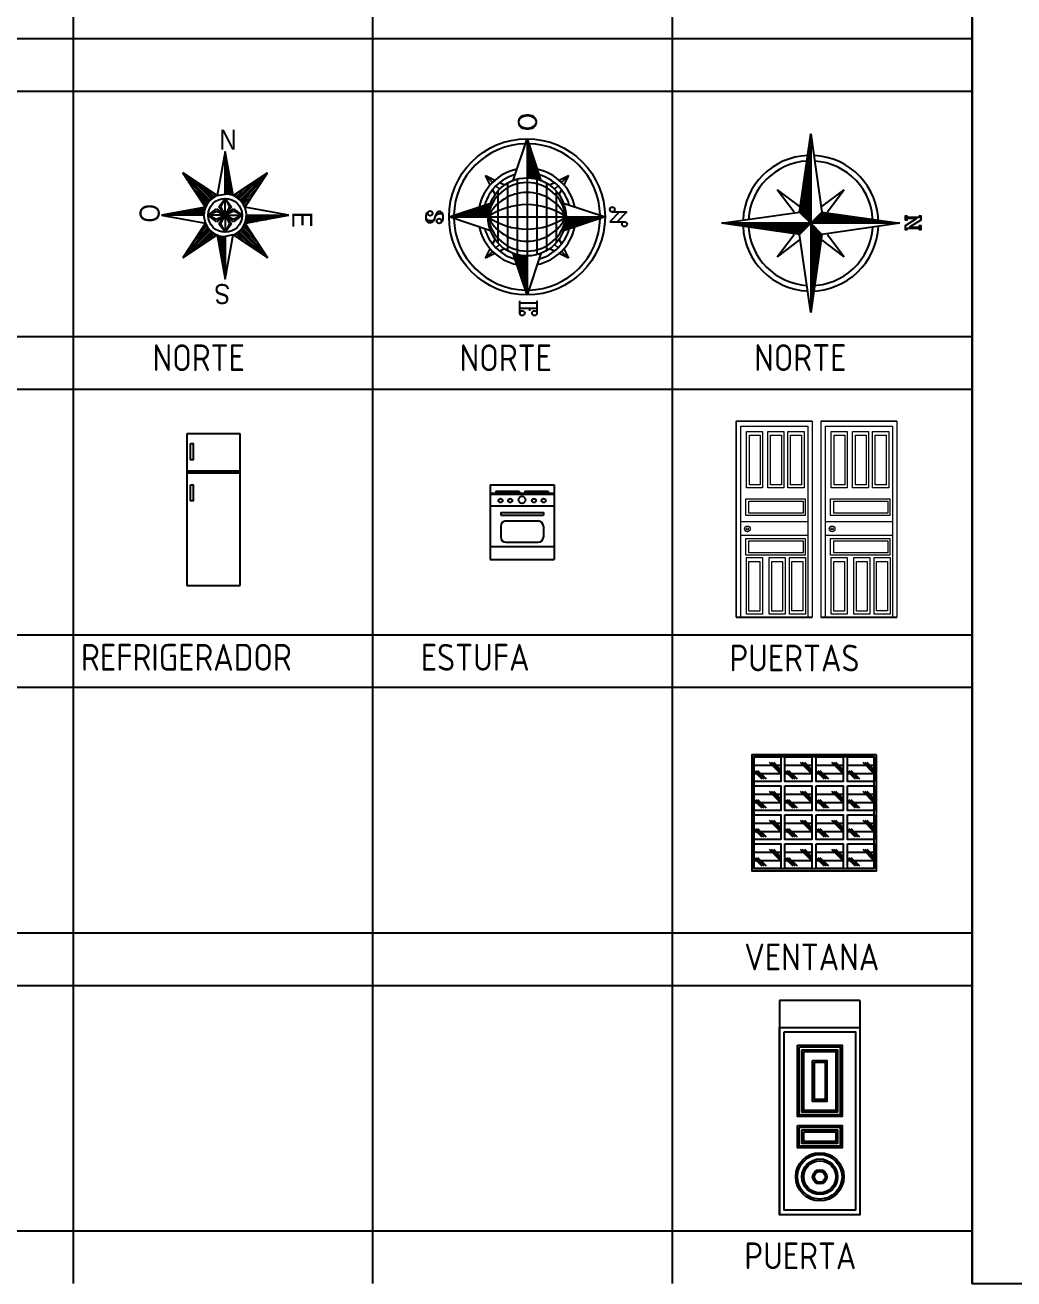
# Model space of a CAD drawing. Header units: millimetres. Extents: x 2198.5 to 2287.8, y 1208.8 to 1298.1.
# Drawn here: x 2238.24 to 2249.33, y 1267.83 to 1281.89 of the extents above; entities that cross this region are included whole.
import ezdxf

# ---------------------------------------------------------------- set-up
doc = ezdxf.new("R2010")
doc.units = ezdxf.units.MM
doc.linetypes.add('CENTER2', pattern=[28.575, 19.05, -3.175, 3.175, -3.175])
doc.linetypes.add('PTS_EXT', pattern=[999999, 0, -999999])
for name, color, linetype in [('2', 7, 'Continuous'), ('FACHADA', 7, 'Continuous'), ('PERIM_TRAMA', 7, 'Continuous')]:
    doc.layers.add(name, color=color, linetype=linetype)
doc.layers.add('instal.san', color=140, linetype='CENTER2', lineweight=30)
doc.styles.add('ARCHQUICK', font='ARCHQUIK.SHX')
doc.styles.get("Standard").update_dxf_attribs({"font": 'arial.ttf'})

# ---------------------------------------------------------------- blocks, each defined once
blk = doc.blocks.new('NE')
at = {"linetype": 'Continuous'}
for p, q in [((212.196, 79.185), (212.068, 79.89)), ((212.068, 79.21), (212.068, 79.89)), ((212.078, 79.21), (212.078, 79.834)), ((211.939, 79.185), (211.388, 79.55)), ((211.753, 78.998), (211.388, 79.55)), ((211.827, 79.11), (211.388, 79.55)), ((212.105, 79.208), (212.105, 79.684)), ((212.132, 79.204), (212.132, 79.535)), ((212.196, 79.185), (212.748, 79.55)), ((212.308, 79.11), (212.748, 79.55)), ((212.382, 78.998), (212.748, 79.55)), ((211.809, 79.09), (211.463, 79.436)), ((211.847, 79.129), (211.501, 79.475)), ((211.792, 79.069), (211.538, 79.323)), ((211.869, 79.146), (211.615, 79.4)), ((211.892, 79.161), (211.729, 79.324)), ((212.159, 79.197), (212.159, 79.385)), ((212.243, 79.161), (212.407, 79.324)), ((212.266, 79.146), (212.52, 79.4)), ((212.288, 79.129), (212.634, 79.475)), ((212.326, 79.09), (212.672, 79.436)), ((212.343, 79.069), (212.597, 79.323)), ((211.776, 79.046), (211.613, 79.209)), ((211.917, 79.175), (211.842, 79.249)), ((211.966, 79.006), (212.068, 79.142)), ((212, 79.006), (212.068, 79.142)), ((212.068, 79.142), (212.17, 79.006)), ((212.187, 79.189), (212.187, 79.236)), ((212.218, 79.175), (212.293, 79.249)), ((212.359, 79.046), (212.522, 79.209)), ((211.753, 78.998), (211.048, 78.87)), ((211.73, 78.907), (211.253, 78.907)), ((211.734, 78.935), (211.403, 78.935)), ((211.74, 78.962), (211.552, 78.962)), ((211.763, 79.021), (211.688, 79.095)), ((211.749, 78.989), (211.702, 78.989)), ((211.796, 78.87), (211.932, 78.972)), ((211.932, 78.972), (212.068, 78.87)), ((212.068, 78.87), (211.966, 79.006)), ((212.068, 78.87), (212, 79.006)), ((212.17, 79.006), (212.068, 78.87)), ((212.068, 78.87), (212.204, 78.972)), ((212.204, 78.938), (212.068, 78.87)), ((212.204, 78.972), (212.34, 78.87)), ((212.34, 78.87), (212.204, 78.938)), ((212.372, 79.021), (212.447, 79.095)), ((211.728, 78.87), (211.048, 78.87)), ((211.728, 78.88), (211.104, 78.88)), ((211.753, 78.742), (211.388, 78.19)), ((211.763, 78.719), (211.688, 78.645)), ((211.932, 78.802), (211.796, 78.87)), ((211.932, 78.768), (211.796, 78.87)), ((212.068, 78.87), (211.932, 78.802)), ((212.068, 78.87), (211.932, 78.768)), ((211.966, 78.734), (212.068, 78.87)), ((212.068, 78.598), (211.966, 78.734)), ((212.068, 78.87), (212.136, 78.734)), ((212.068, 78.87), (212.17, 78.734)), ((212.204, 78.768), (212.068, 78.87)), ((212.136, 78.734), (212.068, 78.598)), ((212.17, 78.734), (212.068, 78.598)), ((212.34, 78.87), (212.204, 78.768)), ((212.372, 78.719), (212.447, 78.645)), ((212.382, 78.742), (213.088, 78.87)), ((212.382, 78.742), (212.748, 78.19)), ((212.386, 78.751), (212.433, 78.751)), ((212.395, 78.778), (212.583, 78.778)), ((212.401, 78.805), (212.732, 78.805)), ((212.406, 78.833), (212.882, 78.833)), ((212.407, 78.86), (213.032, 78.86)), ((212.408, 78.87), (213.088, 78.87)), ((211.827, 78.63), (211.388, 78.19)), ((211.939, 78.555), (211.388, 78.19)), ((211.809, 78.65), (211.463, 78.304)), ((211.847, 78.611), (211.501, 78.265)), ((211.792, 78.671), (211.538, 78.417)), ((211.776, 78.694), (211.613, 78.531)), ((211.869, 78.594), (211.615, 78.34)), ((211.892, 78.579), (211.729, 78.416)), ((211.917, 78.565), (211.842, 78.491)), ((211.939, 78.555), (212.068, 77.85)), ((211.949, 78.552), (211.949, 78.505)), ((211.976, 78.543), (211.976, 78.355)), ((212.003, 78.536), (212.003, 78.205)), ((212.03, 78.532), (212.03, 78.056)), ((212.057, 78.53), (212.057, 77.906)), ((212.068, 78.53), (212.068, 77.85)), ((212.196, 78.555), (212.748, 78.19)), ((212.218, 78.565), (212.293, 78.491)), ((212.243, 78.579), (212.407, 78.416)), ((212.266, 78.594), (212.52, 78.34)), ((212.288, 78.611), (212.634, 78.265)), ((212.308, 78.63), (212.748, 78.19)), ((212.326, 78.65), (212.672, 78.304)), ((212.343, 78.671), (212.597, 78.417)), ((212.359, 78.694), (212.522, 78.531))]:
    blk.add_line(p, q, dxfattribs=at)
for points in [[(212.068, 79.89), (211.939, 79.185), (212.068, 79.21), (212.068, 79.89)], [(212.068, 78.87), (212.068, 79.142), (212.136, 79.006), (212.068, 78.87)], [(212.068, 78.87), (211.796, 78.87), (211.932, 78.938), (212.068, 78.87)], [(213.088, 78.87), (212.382, 78.998), (212.408, 78.87), (213.088, 78.87)], [(211.048, 78.87), (211.753, 78.742), (211.728, 78.87), (211.048, 78.87)], [(212.068, 78.87), (212.068, 78.598), (212, 78.734), (212.068, 78.87)], [(212.068, 78.87), (212.34, 78.87), (212.204, 78.802), (212.068, 78.87)], [(212.068, 77.85), (212.196, 78.555), (212.068, 78.53), (212.068, 77.85)]]:
    blk.add_lwpolyline(points, close=True, dxfattribs=at)
blk.add_circle((212.068, 78.87), 0.272, dxfattribs=at)
for start, end in [(112.151, 157.849), (67.8485, 90), (22.1515, 67.8486), (157.849, 180), (202.151, 247.849), (292.151, 337.849), (337.849, 0), (247.849, 270)]:
    blk.add_arc((212.068, 78.87), 0.34, start, end, dxfattribs=at)
at = {"layer": 'PERIM_TRAMA', "linetype": 'PTS_EXT'}
blk.add_lwpolyline([(211.388, 79.55), (211.753, 78.998), (211.048, 78.87), (211.753, 78.742), (211.388, 78.19), (211.939, 78.555), (212.068, 77.85), (212.196, 78.555), (212.748, 78.19), (212.382, 78.742), (213.088, 78.87), (212.382, 78.998), (212.748, 79.55), (212.196, 79.185), (212.068, 79.89), (211.939, 79.185)], close=True, dxfattribs=at)
at = {"linetype": 'Continuous', "width": 0.85}
for s, rotation, p in [('N', 0, (211.978, 79.92)), ('O', 90, (211.018, 78.755)), ('E', 270, (213.143, 78.927)), ('S', 180, (212.149, 77.77))]:
    blk.add_text(s, height=0.32, rotation=rotation, dxfattribs=at).set_placement(p)
blk = doc.blocks.new('*X573')
at = {"color": 0, "linetype": 'ByBlock'}
for p, q in [((-215.75, 162.49), (-215.7467, 162.49)), ((-215.75, 162.48), (-215.7433, 162.48)), ((-215.75, 162.47), (-215.74, 162.47)), ((-215.75, 162.46), (-215.7367, 162.46)), ((-215.75, 162.45), (-215.7333, 162.45)), ((-215.75, 162.44), (-215.73, 162.44)), ((-215.75, 162.43), (-215.7267, 162.43)), ((-215.75, 162.42), (-215.7233, 162.42)), ((-215.75, 162.41), (-215.72, 162.41)), ((-215.75, 162.4), (-215.7167, 162.4)), ((-215.75, 162.39), (-215.7133, 162.39)), ((-215.75, 162.38), (-215.71, 162.38)), ((-215.75, 162.37), (-215.7067, 162.37)), ((-215.75, 162.36), (-215.7033, 162.36)), ((-215.75, 162.35), (-215.7, 162.35)), ((-215.75, 162.34), (-215.6967, 162.34)), ((-215.75, 162.33), (-215.6933, 162.33)), ((-215.75, 162.32), (-215.69, 162.32)), ((-215.75, 162.31), (-215.6867, 162.31)), ((-215.75, 162.3), (-215.6833, 162.3)), ((-215.75, 162.29), (-215.68, 162.29)), ((-215.75, 162.28), (-215.6767, 162.28)), ((-215.75, 162.27), (-215.6733, 162.27)), ((-215.75, 162.26), (-215.67, 162.26)), ((-215.75, 162.25), (-215.6667, 162.25))]:
    blk.add_line(p, q, dxfattribs=at)
blk = doc.blocks.new('NNW')
for p, q in [((213, 79.57, -2.89), (213.222, 80.235, -2.89)), ((213.222, 80.235, -2.89), (213.222, 78.985, -2.89)), ((213.222, 80.235, -2.89), (213.444, 79.57, -2.89)), ((212.559, 79.648, -2.89), (212.708, 79.574, -2.89)), ((212.559, 79.648, -2.89), (212.67, 79.538, -2.89)), ((212.634, 79.499, -2.89), (212.559, 79.648, -2.89)), ((212.784, 79.536, -2.89), (212.862, 79.497, -2.89)), ((212.91, 79.527, -2.89), (212.91, 78.444, -2.89)), ((213.066, 79.591, -2.89), (213.066, 78.38, -2.89)), ((213.378, 79.591, -2.89), (213.378, 78.38, -2.89)), ((213.535, 79.527, -2.89), (213.535, 78.444, -2.89)), ((213.582, 79.497, -2.89), (213.66, 79.536, -2.89)), ((213.736, 79.574, -2.89), (213.885, 79.648, -2.89)), ((213.885, 79.648, -2.89), (213.774, 79.538, -2.89)), ((213.885, 79.648, -2.89), (213.81, 79.499, -2.89)), ((212.711, 79.345, -2.89), (212.672, 79.423, -2.89)), ((212.725, 79.483, -2.89), (212.78, 79.427, -2.89)), ((212.753, 79.399, -2.89), (212.753, 78.572, -2.89)), ((213.719, 79.483, -2.89), (213.664, 79.427, -2.89)), ((213.691, 79.399, -2.89), (213.691, 78.572, -2.89)), ((213.772, 79.423, -2.89), (213.733, 79.345, -2.89)), ((211.972, 78.985, -2.89), (212.638, 79.207, -2.89)), ((213.806, 79.207, -2.89), (214.472, 78.985, -2.89)), ((211.972, 78.985, -2.89), (213.222, 78.985, -2.89)), ((212.638, 78.764, -2.89), (211.972, 78.985, -2.89)), ((213.222, 78.985, -2.89), (214.472, 78.985, -2.89)), ((213.222, 78.985, -2.89), (213.222, 77.735, -2.89)), ((214.472, 78.985, -2.89), (213.806, 78.764, -2.89)), ((214.706, 79.064, -2.89), (214.55, 78.907, -2.89)), ((214.55, 78.907, -2.89), (214.785, 78.907, -2.89)), ((214.589, 79.064, -2.89), (214.824, 79.064, -2.89)), ((214.824, 79.064, -2.89), (214.667, 78.907, -2.89)), ((212.672, 78.548, -2.89), (212.711, 78.626, -2.89)), ((212.725, 78.488, -2.89), (212.78, 78.543, -2.89)), ((213.719, 78.488, -2.89), (213.664, 78.543, -2.89)), ((213.733, 78.626, -2.89), (213.772, 78.548, -2.89)), ((212.559, 78.323, -2.89), (212.634, 78.472, -2.89)), ((212.559, 78.323, -2.89), (212.67, 78.433, -2.89)), ((212.708, 78.397, -2.89), (212.559, 78.323, -2.89)), ((212.862, 78.474, -2.89), (212.784, 78.435, -2.89)), ((213.222, 77.735, -2.89), (213, 78.401, -2.89)), ((213.444, 78.401, -2.89), (213.222, 77.735, -2.89)), ((213.66, 78.435, -2.89), (213.582, 78.474, -2.89)), ((213.885, 78.323, -2.89), (213.736, 78.397, -2.89)), ((213.885, 78.323, -2.89), (213.774, 78.433, -2.89)), ((213.81, 78.472, -2.89), (213.885, 78.323, -2.89)), ((213.107, 77.444, -2.89), (213.107, 77.64, -2.89)), ((213.38, 77.601, -2.89), (213.107, 77.601, -2.89)), ((213.107, 77.522, -2.89), (213.38, 77.522, -2.89)), ((213.263, 77.522, -2.89), (213.263, 77.483, -2.89)), ((213.38, 77.64, -2.89), (213.38, 77.444, -2.89))]:
    blk.add_line(p, q)
at = {"elevation": -2.89}
for points in [[(213.084, 80.49), (213.098, 80.449), (213.125, 80.422), (213.153, 80.408), (213.208, 80.394), (213.25, 80.394), (213.305, 80.408), (213.332, 80.422), (213.36, 80.449), (213.374, 80.49), (213.374, 80.518), (213.36, 80.559), (213.332, 80.587), (213.305, 80.601), (213.25, 80.615), (213.208, 80.615), (213.153, 80.601), (213.125, 80.587), (213.098, 80.559), (213.084, 80.518), (213.084, 80.49)], [(213.374, 80.518), (213.36, 80.546), (213.332, 80.573), (213.305, 80.587), (213.25, 80.601), (213.208, 80.601), (213.153, 80.587), (213.125, 80.573), (213.098, 80.546), (213.084, 80.518)], [(213.084, 80.49), (213.098, 80.463), (213.125, 80.435), (213.153, 80.422), (213.208, 80.408), (213.25, 80.408), (213.305, 80.422), (213.332, 80.435), (213.36, 80.463), (213.374, 80.49)], [(211.841, 78.892), (211.866, 78.915), (211.878, 78.954), (211.877, 79.006), (211.866, 79.045), (211.838, 79.071), (211.809, 79.07), (211.783, 79.055), (211.773, 79.045), (211.757, 79.012), (211.735, 78.942), (211.72, 78.914), (211.71, 78.902), (211.682, 78.889), (211.644, 78.89), (211.617, 78.914), (211.605, 78.949), (211.604, 79.007), (211.619, 79.046), (211.642, 79.066)], [(211.734, 78.942), (211.712, 78.929), (211.688, 78.923), (211.653, 78.922), (211.636, 78.929), (211.615, 78.945), (211.604, 78.968)], [(211.877, 79.006), (211.857, 79.027), (211.832, 79.034), (211.807, 79.032), (211.776, 79.018), (211.749, 78.989)]]:
    blk.add_lwpolyline(points, dxfattribs=at)
for centre, radius in [((213.222, 78.985, -2.89), 1.25), ((213.222, 78.985, -2.89), 0.625), ((214.589, 79.103, -2.89), 0.0391), ((211.67, 79.042, -2.89), 0.0391), ((211.813, 78.919, -2.89), 0.0391), ((214.785, 78.868, -2.89), 0.0391), ((213.146, 77.444, -2.89), 0.0391), ((213.341, 77.444, -2.89), 0.0391)]:
    blk.add_circle(centre, radius)
for centre, radius, start, end in [((213.222, 78.985, -2.89), 1.172, 91.2781, 178.7219), ((213.222, 78.985, -2.89), 1.172, 1.2781, 88.7219), ((213.222, 78.985, -2.89), 0.781, 101.9604, 168.0396), ((213.222, 78.985, -2.89), 0.781, 11.9604, 78.0396), ((213.222, 78.985, -2.89), 0.703, 105.7719, 164.2281), ((213.222, 78.902, -2.89), 0.631, 7.6281, 172.3719), ((213.222, 78.985, -2.89), 0.703, 15.7719, 74.2281), ((213.222, 78.681, -2.89), 0.695, 25.9892, 154.0108), ((213.222, 78.083, -2.89), 1.098, 55.292, 124.708), ((213.222, 78.985, -2.89), 1.172, 181.2781, 268.7219), ((213.222, 79.888, -2.89), 1.098, 235.292, 304.708), ((213.222, 79.069, -2.89), 0.631, 187.6281, 352.3719), ((213.222, 79.29, -2.89), 0.695, 205.9892, 334.0108), ((213.222, 78.985, -2.89), 1.172, 271.2781, 358.7219), ((213.222, 78.985, -2.89), 0.781, 191.9604, 258.0396), ((213.222, 78.985, -2.89), 0.703, 195.7719, 254.2281), ((213.222, 78.985, -2.89), 0.781, 281.9604, 348.0396), ((213.222, 78.985, -2.89), 0.703, 285.7719, 344.2281)]:
    blk.add_arc(centre, radius, start, end)
at = {"color": 40, "linetype": 'ByBlock', "xscale": 2.5, "yscale": 2.5, "zscale": 2.5}
blk.add_blockref('*X573', (752.597, -326.015, -2.89), dxfattribs=at)
for p, rotation in [((618.222, 618.36, -2.89), 90), ((-191.778, -460.39, -2.89), 270), ((-326.153, 483.985, -2.89), 180)]:
    blk.add_blockref('*X573', p, dxfattribs=dict(at, rotation=rotation))
blk = doc.blocks.new('*X575')
at = {"color": 0, "linetype": 'ByBlock'}
for p, q in [((-217.53, 160.4998), (-217.53, 160.5)), ((-217.52, 160.4984), (-217.52, 160.5)), ((-217.51, 160.497), (-217.51, 160.5)), ((-217.5, 160.4955), (-217.5, 160.5)), ((-217.49, 160.4941), (-217.49, 160.5)), ((-217.48, 160.4927), (-217.48, 160.5)), ((-217.47, 160.4913), (-217.47, 160.5)), ((-217.46, 160.4898), (-217.46, 160.5)), ((-217.45, 160.4884), (-217.45, 160.5)), ((-217.44, 160.487), (-217.44, 160.5)), ((-217.43, 160.4855), (-217.43, 160.5)), ((-217.42, 160.4841), (-217.42, 160.5)), ((-217.41, 160.4827), (-217.41, 160.5)), ((-217.4, 160.4812), (-217.4, 160.5)), ((-217.39, 160.4798), (-217.39, 160.5)), ((-217.38, 160.4784), (-217.38, 160.5)), ((-217.37, 160.477), (-217.37, 160.5)), ((-217.36, 160.4755), (-217.36, 160.5)), ((-217.35, 160.4741), (-217.35, 160.5)), ((-217.34, 160.4727), (-217.34, 160.5)), ((-217.33, 160.4712), (-217.33, 160.5)), ((-217.32, 160.4698), (-217.32, 160.5)), ((-217.31, 160.4684), (-217.31, 160.5)), ((-217.3, 160.467), (-217.3, 160.5)), ((-217.29, 160.4655), (-217.29, 160.5)), ((-217.28, 160.4641), (-217.28, 160.5)), ((-217.27, 160.4627), (-217.27, 160.5)), ((-217.26, 160.4613), (-217.26, 160.5)), ((-217.25, 160.4598), (-217.25, 160.5)), ((-217.24, 160.4584), (-217.24, 160.5)), ((-217.23, 160.457), (-217.23, 160.5)), ((-217.22, 160.4555), (-217.22, 160.5)), ((-217.21, 160.4541), (-217.21, 160.5)), ((-217.2, 160.4527), (-217.2, 160.5)), ((-217.19, 160.4512), (-217.19, 160.5)), ((-217.18, 160.4498), (-217.18, 160.5)), ((-217.17, 160.4484), (-217.17, 160.5)), ((-217.16, 160.447), (-217.16, 160.5)), ((-217.15, 160.4455), (-217.15, 160.5)), ((-217.14, 160.4441), (-217.14, 160.5)), ((-217.13, 160.4427), (-217.13, 160.5)), ((-217.12, 160.4412), (-217.12, 160.5)), ((-217.11, 160.4398), (-217.11, 160.5)), ((-217.1, 160.4384), (-217.1, 160.5)), ((-217.09, 160.4412), (-217.09, 160.5)), ((-217.08, 160.4512), (-217.08, 160.5)), ((-217.07, 160.4613), (-217.07, 160.5)), ((-217.06, 160.4712), (-217.06, 160.5)), ((-217.05, 160.4812), (-217.05, 160.5)), ((-217.04, 160.4913), (-217.04, 160.5))]:
    blk.add_line(p, q, dxfattribs=at)
blk = doc.blocks.new('NNN')
for p, q in [((213.148, 75.373, -2.89), (213.304, 76.467, -2.89)), ((213.304, 76.467, -2.89), (213.304, 75.217, -2.89)), ((213.304, 76.467, -2.89), (213.461, 75.373, -2.89)), ((212.836, 75.686, -2.89), (213.148, 75.451, -2.89)), ((213.07, 75.373, -2.89), (212.836, 75.686, -2.89)), ((213.461, 75.451, -2.89), (213.773, 75.686, -2.89)), ((213.773, 75.686, -2.89), (213.539, 75.373, -2.89)), ((212.054, 75.217, -2.89), (213.148, 75.373, -2.89)), ((213.148, 75.373, -2.89), (213.304, 75.217, -2.89)), ((213.304, 75.217, -2.89), (213.461, 75.373, -2.89)), ((213.461, 75.373, -2.89), (214.554, 75.217, -2.89)), ((213.304, 75.217, -2.89), (212.054, 75.217, -2.89)), ((213.148, 75.061, -2.89), (212.054, 75.217, -2.89)), ((213.148, 75.061, -2.89), (213.304, 75.217, -2.89)), ((214.554, 75.217, -2.89), (213.304, 75.217, -2.89)), ((213.304, 75.217, -2.89), (213.304, 73.967, -2.89)), ((213.304, 75.217, -2.89), (213.461, 75.061, -2.89)), ((214.554, 75.217, -2.89), (213.461, 75.061, -2.89)), ((212.836, 74.748, -2.89), (213.07, 75.061, -2.89)), ((213.304, 73.967, -2.89), (213.148, 75.061, -2.89)), ((213.461, 75.061, -2.89), (213.304, 73.967, -2.89)), ((213.539, 75.061, -2.89), (213.773, 74.748, -2.89)), ((213.148, 74.982, -2.89), (212.836, 74.748, -2.89)), ((213.773, 74.748, -2.89), (213.461, 74.982, -2.89))]:
    blk.add_line(p, q)
at = {"elevation": -2.89}
blk.add_lwpolyline([(214.652, 75.281), (214.652, 75.261), (214.632, 75.261), (214.632, 75.32), (214.652, 75.32), (214.652, 75.3), (214.828, 75.3), (214.828, 75.32), (214.847, 75.32), (214.847, 75.261), (214.691, 75.163), (214.828, 75.163), (214.828, 75.183), (214.847, 75.183), (214.847, 75.124), (214.828, 75.124), (214.828, 75.144), (214.652, 75.144), (214.652, 75.124), (214.632, 75.124), (214.632, 75.183), (214.789, 75.281), (214.652, 75.281)], dxfattribs=at)
for radius, start, end in [(0.95, 92.5891, 177.4109), (0.873, 93.5464, 176.4536), (0.95, 0, 87.4109), (0.873, 0, 86.4536), (0.95, 182.5891, 267.4109), (0.873, 183.5464, 266.4536), (0.95, 270, 357.4109), (0.873, 270, 356.4536)]:
    blk.add_arc((213.304, 75.217, -2.89), radius, start, end)
at = {"color": 40, "linetype": 'ByBlock', "xscale": 2.5, "yscale": 2.5, "zscale": 2.5}
for p, rotation in [((-187.946, -467.361, -2.89), 270), ((-329.274, 476.467, -2.89), 180), ((614.554, 617.795, -2.89), 90)]:
    blk.add_blockref('*X575', p, dxfattribs=dict(at, rotation=rotation))
blk.add_blockref('*X575', (755.882, -326.033, -2.89), dxfattribs=at)
blk = doc.blocks.new('PUERTA 1')
at = {"layer": 'FACHADA'}
for p, q in [((204.489, 69.702), (204.489, 67.302)), ((205.389, 69.702), (204.489, 69.702)), ((205.389, 69.702), (205.389, 67.302)), ((204.489, 69.402), (205.389, 69.402))]:
    blk.add_line(p, q, dxfattribs=at)
for points in [[(204.489, 69.402), (205.389, 69.402), (205.389, 67.302), (204.489, 67.302)], [(204.539, 69.352), (205.339, 69.352), (205.339, 67.352), (204.539, 67.352)], [(204.689, 69.202), (205.189, 69.202), (205.189, 68.402), (204.689, 68.402)], [(204.709, 69.182), (205.169, 69.182), (205.169, 68.422), (204.709, 68.422)], [(204.739, 69.152), (205.139, 69.152), (205.139, 68.452), (204.739, 68.452)], [(204.759, 69.132), (205.119, 69.132), (205.119, 68.472), (204.759, 68.472)], [(204.859, 69.032), (205.019, 69.032), (205.019, 68.572), (204.859, 68.572)], [(204.879, 69.012), (204.999, 69.012), (204.999, 68.592), (204.879, 68.592)], [(204.689, 68.302), (205.189, 68.302), (205.189, 68.052), (204.689, 68.052)], [(204.709, 68.282), (205.169, 68.282), (205.169, 68.072), (204.709, 68.072)], [(204.739, 68.252), (205.139, 68.252), (205.139, 68.102), (204.739, 68.102)], [(204.759, 68.232), (205.119, 68.232), (205.119, 68.122), (204.759, 68.122)]]:
    blk.add_lwpolyline(points, close=True, dxfattribs=at)
for radius in [0.27, 0.25, 0.2, 0.18, 0.08, 0.06]:
    blk.add_circle((204.939, 67.727), radius, dxfattribs=at)
blk = doc.blocks.new('A$C08AA2E11')
at = {"layer": 'FACHADA'}
for p, q in [((0.155, -0.099), (0.028, 0.028)), ((0.155, -0.075), (0.051, 0.028)), ((0.155, -0.052), (0.075, 0.028)), ((-0.146, -0.001), (0.155, -0.001)), ((-0.055, -0.159), (-0.146, -0.068)), ((-0.146, -0.093), (0.155, -0.093)), ((-0.031, -0.159), (-0.126, -0.064)), ((-0.007, -0.159), (-0.103, -0.064))]:
    blk.add_line(p, q, dxfattribs=at)
blk.add_lwpolyline([(-0.146, 0.091), (0.155, 0.091), (0.155, -0.184), (-0.146, -0.184)], close=True, dxfattribs=at)
blk = doc.blocks.new('A$C1F6E72BB')
at = {"layer": 'FACHADA', "ltscale": 0.015}
for p, q in [((0.289, 0.626), (-0.311, 0.626)), ((-0.311, 0.626), (-0.311, -1.074)), ((0.289, -1.074), (0.289, 0.626)), ((0.289, 0.205), (-0.311, 0.205)), ((0.289, 0.184), (-0.311, 0.184)), ((-0.311, -1.074), (0.289, -1.074))]:
    blk.add_line(p, q, dxfattribs=at)
for points in [[(-0.269, 0.515), (-0.239, 0.515), (-0.239, 0.334), (-0.269, 0.334)], [(-0.269, 0.054), (-0.239, 0.054), (-0.239, -0.127), (-0.269, -0.127)]]:
    blk.add_lwpolyline(points, close=True, dxfattribs=at)
blk = doc.blocks.new('A$C61F92690')
at = {"layer": 'FACHADA', "linetype": 'ByBlock'}
for p, q in [((-0.355, 0.403), (0.363, 0.403)), ((-0.355, 0.403), (-0.355, -0.435)), ((-0.355, 0.307), (0.363, 0.307)), ((-0.355, 0.295), (0.363, 0.295)), ((-0.29, 0.331), (-0.29, 0.307)), ((-0.29, 0.331), (-0.029, 0.331)), ((-0.029, 0.331), (-0.029, 0.307)), ((0.036, 0.331), (0.297, 0.331)), ((0.036, 0.331), (0.036, 0.307)), ((0.297, 0.331), (0.297, 0.307)), ((0.363, 0.403), (0.363, -0.435)), ((-0.355, 0.164), (0.363, 0.164)), ((-0.236, 0.092), (-0.236, 0.062)), ((-0.236, 0.092), (0.243, 0.092)), ((-0.236, 0.062), (0.243, 0.062)), ((0.243, 0.092), (0.243, 0.062)), ((-0.236, -0.063), (-0.236, -0.184)), ((-0.177, -0.004), (0.184, -0.004)), ((0.243, -0.063), (0.243, -0.184)), ((-0.177, -0.243), (0.184, -0.243)), ((-0.355, -0.291), (0.363, -0.291)), ((-0.355, -0.435), (0.363, -0.435))]:
    blk.add_line(p, q, dxfattribs=at)
for centre, radius in [((-0.238, 0.225), 0.0228), ((-0.13, 0.225), 0.0228), ((0.004, 0.233), 0.0395), ((0.137, 0.225), 0.0228), ((0.246, 0.225), 0.0228)]:
    blk.add_circle(centre, radius, dxfattribs=at)
for centre, start, end in [((-0.177, -0.063), 90, 180), ((0.184, -0.063), 0, 90), ((-0.177, -0.184), 180, 270), ((0.184, -0.184), 270, 0)]:
    blk.add_arc(centre, 0.0591, start, end, dxfattribs=at)
blk = doc.blocks.new('PUE')
blk.add_line((204.002, 74.068), (204.852, 74.068))
at = {"layer": 'instal.san', "linetype": 'ByBlock', "lineweight": 0}
for p, q in [((204.002, 74.068), (204.002, 76.268)), ((204.002, 76.268), (204.852, 76.268)), ((204.002, 76.268), (204.002, 74.068)), ((204.852, 76.268), (204.002, 76.268)), ((204.052, 74.077), (204.052, 76.212)), ((204.052, 76.212), (204.805, 76.212)), ((204.805, 76.212), (204.805, 74.068)), ((204.852, 76.268), (204.852, 74.068)), ((204.852, 76.268), (204.852, 74.068)), ((204.15, 75.553), (204.15, 76.108)), ((204.15, 76.108), (204.271, 76.108)), ((204.271, 76.108), (204.271, 75.553)), ((204.388, 76.108), (204.51, 76.108)), ((204.388, 75.553), (204.388, 76.108)), ((204.51, 76.108), (204.51, 75.553)), ((204.611, 76.108), (204.733, 76.108)), ((204.611, 75.553), (204.611, 76.108)), ((204.733, 76.108), (204.733, 75.553)), ((204.271, 75.553), (204.15, 75.553)), ((204.51, 75.553), (204.388, 75.553)), ((204.733, 75.553), (204.611, 75.553)), ((204.145, 75.234), (204.145, 75.369)), ((204.146, 75.369), (204.751, 75.369)), ((204.751, 75.369), (204.751, 75.234)), ((204.751, 75.234), (204.145, 75.234)), ((204.055, 75.141), (204.806, 75.141)), ((204.055, 74.99), (204.806, 74.99)), ((204.145, 74.79), (204.145, 74.926)), ((204.146, 74.925), (204.751, 74.925)), ((204.751, 74.925), (204.751, 74.79)), ((204.751, 74.79), (204.145, 74.79)), ((204.002, 74.763), (204.002, 74.068)), ((204.145, 74.138), (204.145, 74.694)), ((204.145, 74.694), (204.267, 74.694)), ((204.267, 74.694), (204.267, 74.138)), ((204.4, 74.138), (204.4, 74.694)), ((204.4, 74.694), (204.521, 74.694)), ((204.521, 74.694), (204.521, 74.138)), ((204.627, 74.139), (204.627, 74.695)), ((204.627, 74.695), (204.749, 74.695)), ((204.749, 74.695), (204.749, 74.139)), ((204.267, 74.138), (204.145, 74.138)), ((204.521, 74.138), (204.4, 74.138)), ((204.749, 74.139), (204.627, 74.139))]:
    blk.add_line(p, q, dxfattribs=at)
for points in [[(204.298, 76.151), (204.298, 75.518), (204.118, 75.518), (204.118, 76.151)], [(204.537, 76.151), (204.537, 75.518), (204.356, 75.518), (204.356, 76.151)], [(204.763, 76.151), (204.763, 75.518), (204.582, 75.518), (204.582, 76.151)], [(204.109, 75.398), (204.774, 75.398), (204.774, 75.209), (204.109, 75.209)], [(204.109, 74.953), (204.774, 74.953), (204.774, 74.764), (204.109, 74.764)], [(204.298, 74.738), (204.298, 74.105), (204.118, 74.105), (204.118, 74.738)], [(204.552, 74.738), (204.552, 74.105), (204.371, 74.105), (204.371, 74.738)], [(204.778, 74.738), (204.778, 74.105), (204.598, 74.105), (204.598, 74.738)]]:
    blk.add_lwpolyline(points, close=True, dxfattribs=at)
for radius in [0.0324, 0.0127]:
    blk.add_circle((204.127, 75.059), radius, dxfattribs=at)
blk = doc.blocks.new('PUER')
blk.add_line((204.952, 74.068), (205.802, 74.068))
at = {"layer": 'instal.san', "linetype": 'ByBlock', "lineweight": 0}
for p, q in [((204.952, 76.268), (204.952, 74.068)), ((204.952, 76.268), (205.802, 76.268)), ((204.952, 76.268), (204.952, 74.068)), ((205.802, 76.268), (204.952, 76.268)), ((205.002, 74.068), (205.002, 76.212)), ((205.002, 76.212), (205.755, 76.212)), ((205.755, 76.212), (205.755, 74.068)), ((205.802, 76.268), (205.802, 74.068)), ((205.802, 76.268), (205.802, 74.068)), ((205.1, 75.553), (205.1, 76.108)), ((205.1, 76.108), (205.221, 76.108)), ((205.221, 76.108), (205.221, 75.553)), ((205.338, 76.108), (205.46, 76.108)), ((205.338, 75.553), (205.338, 76.108)), ((205.46, 76.108), (205.46, 75.553)), ((205.561, 76.108), (205.683, 76.108)), ((205.561, 75.553), (205.561, 76.108)), ((205.683, 76.108), (205.683, 75.553)), ((205.221, 75.553), (205.1, 75.553)), ((205.46, 75.553), (205.338, 75.553)), ((205.683, 75.553), (205.561, 75.553)), ((205.095, 75.234), (205.095, 75.369)), ((205.096, 75.369), (205.701, 75.369)), ((205.701, 75.369), (205.701, 75.234)), ((205.701, 75.234), (205.095, 75.234)), ((205.005, 75.141), (205.756, 75.141)), ((205.005, 74.99), (205.756, 74.99)), ((205.095, 74.79), (205.095, 74.926)), ((205.096, 74.925), (205.701, 74.925)), ((205.701, 74.925), (205.701, 74.79)), ((205.701, 74.79), (205.095, 74.79)), ((205.095, 74.138), (205.095, 74.694)), ((205.095, 74.694), (205.217, 74.694)), ((205.217, 74.694), (205.217, 74.138)), ((205.35, 74.138), (205.35, 74.694)), ((205.35, 74.694), (205.471, 74.694)), ((205.471, 74.694), (205.471, 74.138)), ((205.577, 74.139), (205.577, 74.695)), ((205.577, 74.695), (205.699, 74.695)), ((205.699, 74.695), (205.699, 74.139)), ((205.217, 74.138), (205.095, 74.138)), ((205.471, 74.138), (205.35, 74.138)), ((205.699, 74.139), (205.577, 74.139))]:
    blk.add_line(p, q, dxfattribs=at)
for points in [[(205.248, 76.151), (205.248, 75.518), (205.068, 75.518), (205.068, 76.151)], [(205.487, 76.151), (205.487, 75.518), (205.306, 75.518), (205.306, 76.151)], [(205.713, 76.151), (205.713, 75.518), (205.532, 75.518), (205.532, 76.151)], [(205.059, 75.398), (205.724, 75.398), (205.724, 75.209), (205.059, 75.209)], [(205.059, 74.953), (205.724, 74.953), (205.724, 74.764), (205.059, 74.764)], [(205.248, 74.738), (205.248, 74.105), (205.068, 74.105), (205.068, 74.738)], [(205.502, 74.738), (205.502, 74.105), (205.321, 74.105), (205.321, 74.738)], [(205.728, 74.738), (205.728, 74.105), (205.548, 74.105), (205.548, 74.738)]]:
    blk.add_lwpolyline(points, close=True, dxfattribs=at)
for radius in [0.0324, 0.0127]:
    blk.add_circle((205.077, 75.059), radius, dxfattribs=at)

msp = doc.modelspace()

# ---------------------------------------------------------------- linework, layer by layer
at = {"color": 1}
msp.add_lwpolyline([(2248.863, 1297.481), (2248.863, 1267.781), (2269.863, 1267.781), (2269.863, 1297.481)], close=True, dxfattribs=at)
at = {"layer": '2', "color": 4}
for p, q in [((2238.783, 1267.781), (2238.783, 1297.853)), ((2238.783, 1267.781), (2238.783, 1297.853)), ((2242.143, 1267.781), (2242.143, 1297.853)), ((2242.143, 1267.781), (2242.143, 1297.853)), ((2248.863, 1267.781), (2248.863, 1297.853)), ((2245.503, 1267.781), (2245.503, 1291.171)), ((2245.503, 1267.781), (2245.503, 1291.171)), ((2235.423, 1281.736), (2238.783, 1281.736)), ((2238.783, 1281.736), (2242.143, 1281.736)), ((2242.143, 1281.736), (2245.503, 1281.736)), ((2245.503, 1281.736), (2248.863, 1281.736)), ((2235.423, 1281.147), (2238.783, 1281.147)), ((2238.783, 1281.147), (2242.143, 1281.147)), ((2242.143, 1281.147), (2245.503, 1281.147)), ((2245.503, 1281.147), (2248.863, 1281.147)), ((2235.423, 1278.395), (2238.783, 1278.395)), ((2238.783, 1278.395), (2242.143, 1278.395)), ((2242.143, 1278.395), (2245.503, 1278.395)), ((2245.503, 1278.395), (2248.863, 1278.395)), ((2235.423, 1277.805), (2238.783, 1277.805)), ((2238.783, 1277.805), (2242.143, 1277.805)), ((2242.143, 1277.805), (2245.503, 1277.805)), ((2245.503, 1277.805), (2248.863, 1277.805)), ((2235.423, 1275.053), (2238.783, 1275.053)), ((2238.783, 1275.053), (2242.143, 1275.053)), ((2242.143, 1275.053), (2245.503, 1275.053)), ((2245.503, 1275.053), (2248.863, 1275.053)), ((2235.423, 1274.464), (2238.783, 1274.464)), ((2238.783, 1274.464), (2242.143, 1274.464)), ((2242.143, 1274.464), (2245.503, 1274.464)), ((2245.503, 1274.464), (2248.863, 1274.464)), ((2235.423, 1271.712), (2238.783, 1271.712)), ((2238.783, 1271.712), (2242.143, 1271.712)), ((2242.143, 1271.712), (2245.503, 1271.712)), ((2245.503, 1271.712), (2248.863, 1271.712)), ((2235.423, 1271.123), (2238.783, 1271.123)), ((2238.783, 1271.123), (2242.143, 1271.123)), ((2242.143, 1271.123), (2245.503, 1271.123)), ((2245.503, 1271.123), (2248.863, 1271.123)), ((2235.423, 1268.371), (2238.783, 1268.371)), ((2238.783, 1268.371), (2242.143, 1268.371)), ((2242.143, 1268.371), (2245.503, 1268.371)), ((2245.503, 1268.371), (2248.863, 1268.371))]:
    msp.add_line(p, q, dxfattribs=at)
at = {"layer": 'FACHADA'}
for points in [[(2247.792, 1273.708), (2246.392, 1273.708), (2246.392, 1272.408), (2247.792, 1272.408)], [(2247.767, 1273.683), (2246.417, 1273.683), (2246.417, 1272.433), (2247.767, 1272.433)]]:
    msp.add_lwpolyline(points, close=True, dxfattribs=at)

# ---------------------------------------------------------------- block references
for name, p, xscale, yscale, zscale in [('NNW', (2094.616, 1224.447, 2.023), 0.7000000000000028, 0.7000000000000028, 0.7000000000000028), ('NE', (2092.038, 1224.545), 0.7000000000000028, 0.7000000000000028, 0.7000000000000028), ('NNN', (2076.41, 1219.492, 2.312), 0.7999999999999972, 0.7999999999999972, 0.7999999999999972)]:
    msp.add_blockref(name, p, dxfattribs=dict(xscale=xscale, yscale=yscale, zscale=zscale))
for name, p in [('PUE', (2042.216, 1201.18)), ('PUER', (2042.216, 1201.18)), ('PUERTA 1', (2042.216, 1201.25))]:
    msp.add_blockref(name, p)
for name, p in [('A$C1F6E72BB', (2240.365, 1276.68)), ('A$C61F92690', (2243.812, 1276.332)), ('A$C08AA2E11', (2246.563, 1273.592)), ('A$C08AA2E11', (2246.911, 1273.592)), ('A$C08AA2E11', (2247.262, 1273.592)), ('A$C08AA2E11', (2247.612, 1273.592)), ('A$C08AA2E11', (2246.563, 1273.267)), ('A$C08AA2E11', (2246.911, 1273.267)), ('A$C08AA2E11', (2247.262, 1273.267)), ('A$C08AA2E11', (2247.612, 1273.267)), ('A$C08AA2E11', (2246.563, 1272.942)), ('A$C08AA2E11', (2246.911, 1272.942)), ('A$C08AA2E11', (2247.262, 1272.942)), ('A$C08AA2E11', (2247.612, 1272.942)), ('A$C08AA2E11', (2246.563, 1272.617)), ('A$C08AA2E11', (2246.911, 1272.617)), ('A$C08AA2E11', (2247.262, 1272.617)), ('A$C08AA2E11', (2247.612, 1272.617))]:
    msp.add_blockref(name, p, dxfattribs=at)

# ---------------------------------------------------------------- texts
at = {"layer": '2', "style": 'ARCHQUICK'}
for s, p in [('NORTE', (2239.672, 1278.008)), ('NORTE', (2243.116, 1278.007)), ('NORTE', (2246.419, 1278.009)), ('REFRIGERADOR', (2238.869, 1274.65)), ('ESTUFA', (2242.68, 1274.65)), ('PUERTAS', (2246.142, 1274.642)), ('VENTANA', (2246.309, 1271.291)), ('PUERTA', (2246.309, 1267.941))]:
    msp.add_text(s, height=0.3, dxfattribs=at).set_placement(p)

doc.saveas('drawing.dxf')
